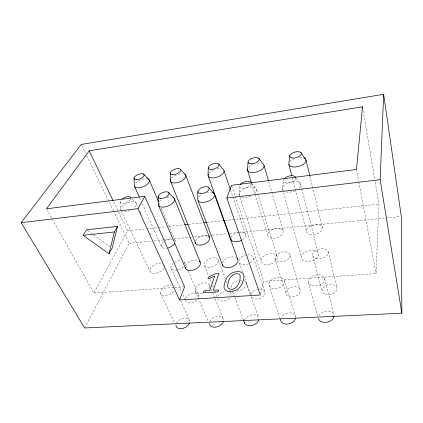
<?xml version="1.0" encoding="UTF-8"?>
<svg xmlns="http://www.w3.org/2000/svg" width="423" height="423" viewBox="0 0 423 423"><rect width="100%" height="100%" fill="white"/><g stroke="black" fill="none" stroke-linecap="round" stroke-linejoin="round"><path stroke-width="0.32" stroke-dasharray="2.12 1.59" d="M260.61 293.779L263.656 281.358L376.021 273.623L378.913 204.082L374.863 180.098M239.603 186.395L239.111 194.464L261.065 261.086M282.649 187.881L283.542 180.002M84.626 327.973L129.174 243.315L113.671 211.347M46.773 209.385L93.869 293.039L127.598 230.858L113.385 201.216M127.598 230.858L145.972 228.901M146.628 228.832L157.784 227.643M158.44 227.574L166.313 226.733M168.941 226.453L184.031 224.846M188.626 224.359L203.061 222.821M206.995 222.398L223.402 220.653M224.713 220.51L378.913 204.082M129.174 243.315L151.524 241.11M154.152 240.851L162.696 240.01M163.352 239.941L188.991 237.414M189.647 237.351L191.619 237.155M194.247 236.896L208.053 235.537M208.708 235.474L227.114 233.655M229.742 233.396L237.631 232.618M238.286 232.555L399.989 216.613M93.869 293.039L174.065 287.518M174.72 287.476L184.581 286.799M87.635 230.561L92.96 234.395M93.488 234.776L109.991 246.651M132.214 198.958L135.836 202.517M251.838 183.413L256.074 188.647M296.396 178.31L300.039 183.233M81.808 145.639L85.541 153.332M86.689 155.701L113.385 210.754M121.078 210.49L149.985 271.259M160.502 293.377L174.757 323.341M136.455 203.384L138.083 206.979M139.987 211.172L141.89 215.365M150.043 233.337L150.583 234.538M180.542 300.573L189.546 320.433M139.606 197.726L141.219 201.337M142.292 203.749L161.39 246.477A7.482 4.061 -23.3 0 0 166.149 248.317M171.135 268.277L181.636 291.775M182.985 294.783L185.676 300.811M195.241 291.093L208.386 321.76M159.164 203.14L160.195 205.562M161.226 207.979L175.17 240.645M184.518 262.556L187.881 270.429M188.14 271.037L198.477 295.265M209.496 284.928L210.236 286.741M211.22 289.163L214.91 298.236M215.159 298.844L223.281 318.81M204.505 265.581L208.65 275.87M209.871 278.894L211.579 283.135M212.558 285.551L213.287 287.37M214.752 291.003L217.433 297.66M218.099 259.748L225.322 278.614M226.252 281.046L227.421 284.087M229.747 290.173L230.45 291.997M232.666 291.785L234.543 296.713M234.776 297.327L243.437 320.116M239.27 262.778L242.596 272.068M244.811 278.265L250.575 294.371M245.99 282.411L250.871 296.047M251.093 296.666L258.416 317.113M230.588 190.218L232.687 196.425M232.893 197.044L245.678 234.902M253.462 257.951L265.047 292.251M231.719 185.946L235.056 195.923M235.267 196.547L263.656 281.358M268.917 284.928L280.142 318.995M251.6 183.228L254.916 193.882M255.106 194.511L267.77 235.241M275.061 258.696L285.9 293.551M256.55 189.779L277.224 257.004A8.36 5.113 -17.4 0 1 265.871 264.539A8.36 5.113 -17.4 0 1 264.359 255.762A8.36 5.113 -17.4 0 1 277.224 257.004M284.621 281.057A8.106 5.235 -17.2 0 1 273.66 288.528A8.106 5.235 -17.2 0 1 272.058 279.566A8.106 5.235 -17.2 0 1 284.621 281.057L295.571 316.658A7.736 5.383 -16.8 0 0 289.115 312.898A7.736 5.383 -16.8 0 0 281.131 317.345M268.653 181.34L283.167 231.27A7.963 4.621 -16.7 0 1 272.407 238.26A7.963 4.621 -16.7 0 1 270.857 230.387A7.963 4.621 -16.7 0 1 283.167 231.27M290.041 254.921A7.736 4.743 -16.4 0 1 279.635 261.858A7.736 4.743 -16.4 0 1 278.006 253.789A7.736 4.743 -16.4 0 1 290.041 254.921L300.251 290.051A7.392 4.896 -15.9 0 1 290.368 296.909A7.392 4.896 -15.9 0 1 288.634 288.592A7.392 4.896 -15.9 0 1 300.251 290.051M282.606 189.197L301.625 257.813M308.415 282.3L317.742 315.96M292.383 177.909L295.233 188.764M295.402 189.404L306.464 231.55M312.782 255.624L322.157 291.341M300.674 184.37L301.647 188.182M301.805 188.822L318.323 253.626M324.621 278.329L333.927 314.839M309.832 175.794L322.342 227.479M328.211 251.754L336.925 287.762M356.489 169.454L358.672 181.102M358.794 181.747L376.021 273.623M363.161 110.731L374.757 179.447M120.232 202.141L120.793 209.893A8.486 4.024 -23.8 0 1 131.463 201.734A8.486 4.024 -23.8 0 1 133.7 208.338M244.283 280.851A7.921 5.013 -20.3 0 1 245.076 287.212A7.921 5.013 -20.3 0 1 235.886 291.035M233.158 290.315A7.921 5.013 -20.3 0 1 232.343 289.76M231.148 287.444A7.921 5.013 -20.3 0 1 238.334 280.502M240.301 280.185A7.921 5.013 -20.3 0 1 242.168 280.232M247.587 254.91A7.551 4.558 -19.1 0 1 253.34 257.396A7.551 4.558 -19.1 0 1 250.268 262.9M248.544 263.815A7.551 4.558 -19.1 0 1 238.921 261.641M239.064 260.383A7.551 4.558 -19.1 0 1 245.71 255.233M202.411 293.081A7.767 4.79 -23 0 1 195.188 288.698A7.767 4.79 -23 0 1 205.647 282.733A7.767 4.79 -23 0 1 208.105 289.84M206.138 291.468A7.767 4.79 -23 0 1 205.266 291.981M183.868 261.663A7.281 4.182 -23.6 0 1 184.719 263.651M183.386 266.548A7.281 4.182 -23.6 0 1 178.231 269.768M177.628 269.937A7.281 4.182 -23.6 0 1 171.405 268.785A7.281 4.182 -23.6 0 1 173.155 263.508M174.604 262.44A7.281 4.182 -23.6 0 1 180.901 260.647M173.62 291.267A7.646 4.563 -25.2 0 1 163.717 295.587A7.646 4.563 -25.2 0 1 161.454 289.522A7.646 4.563 -25.2 0 1 171.363 285.213M176.465 323.198A7.318 4.722 -26 0 1 184.798 318.085A7.318 4.722 -26 0 1 189.641 322.58M185.739 298.427A6.98 4.341 -24.1 0 1 193.866 293.208A6.98 4.341 -24.1 0 1 198.477 297.639M196.748 300.145A6.98 4.341 -24.1 0 1 189.493 302.953A6.98 4.341 -24.1 0 1 185.48 299.669M230.165 292.267A7.091 4.531 -21.8 0 1 231.069 295.629M229.435 298.173A7.091 4.531 -21.8 0 1 222.049 301.039A7.091 4.531 -21.8 0 1 217.644 297.713M217.829 296.444A7.091 4.531 -21.8 0 1 224.185 291.415M259.304 288.983A7.228 4.716 -19 0 1 265.078 292.721A7.228 4.716 -19 0 1 259.214 298.596A7.228 4.716 -19 0 1 251.458 296.846M251.199 294.387A7.228 4.716 -19 0 1 257.491 289.269M209.797 321.639A7.424 4.944 -23.5 0 1 217.554 316.478A7.424 4.944 -23.5 0 1 223.582 320.074M318.852 315.558A7.952 5.584 -12.7 0 1 327.582 311.005A7.952 5.584 -12.7 0 1 334.054 315.812M244.52 320.01A7.561 5.166 -20.4 0 1 252.272 314.749A7.561 5.166 -20.4 0 1 258.823 318.403M174.525 239.778A7.482 4.061 -23.3 0 1 175.043 242.908M161.401 246.498A7.482 4.061 -23.3 0 1 163.558 241.776M165.06 240.708A7.482 4.061 -23.3 0 1 172.045 238.873M135.762 182.995A8.037 3.654 -22.6 0 1 147.204 178.792M164.447 265.089A7.868 4.442 -24.8 0 1 164.605 266.273M164.034 268.05A7.868 4.442 -24.8 0 1 153.406 273.395A7.868 4.442 -24.8 0 1 151.534 266.881A7.868 4.442 -24.8 0 1 162.707 263.429M129.924 210.506A8.486 4.024 -23.8 0 1 122.448 211.4M130.543 199.312A5.732 2.66 -23.7 0 1 123.611 203.262A5.732 2.66 -23.7 0 1 120.539 200.576M195.521 240.941A7.609 4.246 -21.4 0 1 201.538 236.15A7.609 4.246 -21.4 0 1 208.745 236.425M171.595 178.12A8.19 3.833 -21.1 0 1 177.38 174.567M178.384 174.255A8.19 3.833 -21.1 0 1 182.202 173.726M185.591 265.856A8 4.669 -22.7 0 1 198.26 260.436M159.645 201.649A8.64 4.241 -22.1 0 1 162.295 199.46M166.836 197.483A8.64 4.241 -22.1 0 1 170.829 196.986M289.792 161.671A8.867 4.373 -15.2 0 1 294.112 158.747M299.584 157.435A8.867 4.373 -15.2 0 1 304.206 158.065M283.183 190.361A9.348 4.896 -15.5 0 1 292.906 181.615A9.348 4.896 -15.5 0 1 298.897 188.468M295.117 190.815A9.348 4.896 -15.5 0 1 286.006 191.905M295.725 178.464A6.319 3.247 -15.6 0 1 288 182.805A6.319 3.247 -15.6 0 1 283.981 179.082M248.676 167.27A8.597 4.198 -17.3 0 1 253.033 164.399M257.269 163.236A8.597 4.198 -17.3 0 1 261.123 163.283M239.534 195.611A9.063 4.685 -18 0 1 249.549 187.019A9.063 4.685 -18 0 1 254.466 193.813M250.675 196.113A9.063 4.685 -18 0 1 242.025 197.144M251.288 184.074A6.123 3.104 -18 0 1 244.341 188.256A6.123 3.104 -18 0 1 239.719 185.533M239.725 232.031A7.767 4.436 -19.2 0 1 245.493 234.178A7.767 4.436 -19.2 0 1 242.86 239.444M231.074 237.118A7.767 4.436 -19.2 0 1 237.795 232.38M209.084 173.023A8.375 4.013 -19.3 0 1 213.832 169.792M216.914 168.835A8.375 4.013 -19.3 0 1 221.557 168.729M222.524 262.847A8.159 4.891 -20.3 0 1 228.468 257.686A8.159 4.891 -20.3 0 1 236.335 257.744M198.863 196.843A8.83 4.463 -20.2 0 1 201.448 194.617M206.609 192.46A8.83 4.463 -20.2 0 1 211.458 192.211M207.952 267.548A7.403 4.373 -21.5 0 0 218.39 260.859A7.403 4.373 -21.5 0 0 207.619 259.706A7.403 4.373 -21.5 0 0 207.952 267.548M316.023 258.485A7.958 4.917 -13.4 0 0 328.301 253.049A7.958 4.917 -13.4 0 0 317.208 249.686A7.958 4.917 -13.4 0 0 316.023 258.485M311.793 285.541A8.344 5.446 -13.7 0 0 324.705 279.767A8.344 5.446 -13.7 0 0 313.099 275.817A8.344 5.446 -13.7 0 0 311.793 285.541M325.319 294.35A7.603 5.065 -12.5 0 0 337.031 289.094A7.603 5.065 -12.5 0 0 326.307 285.361A7.603 5.065 -12.5 0 0 325.319 294.35M309.752 234.3A8.196 4.796 -14 0 0 322.416 228.748A8.196 4.796 -14 0 0 311.074 225.655A8.196 4.796 -14 0 0 309.752 234.3M305.057 260.938A8.608 5.325 -14.3 0 0 318.392 255.032A8.608 5.325 -14.3 0 0 306.522 251.357A8.608 5.325 -14.3 0 0 305.057 260.938"/><path stroke-width="0.63" d="M197.848 191.645L197.737 199.466A8.83 4.463 -20.2 0 0 209.121 200.846A8.83 4.463 -20.2 0 0 212.51 192.491M208.068 175.381L208.259 167.762M401.85 313.194L380.14 179.685L383.65 94.287L81.232 144.454L21.15 222.672L84.626 327.973L401.85 313.194L401.305 216.481L383.65 94.287M248.047 162.221L247.508 170.072L251.6 183.228M362.506 106.839L356.489 169.454L231.508 185.322L226.828 198.043L260.304 295.021L179.516 299.949L138.02 208.676L144.761 196.33L46.451 208.814L89.221 150.815L362.506 106.839L362.723 108.14M289.792 155.632L288.883 163.326A8.867 4.373 -15.2 0 0 299.695 166.096A8.867 4.373 -15.2 0 0 304.206 158.065M108.997 253.811L114.363 231.968L117.531 226.39L86.572 229.795L83.125 235.304L108.997 253.811L112.116 248.185L117.531 226.39M179.516 299.949L184.581 286.799L144.761 196.33M21.15 222.672L138.02 208.676M226.828 198.043L380.14 179.685M83.125 235.304L114.363 231.968M184.687 224.777L187.965 224.428M203.717 222.747L206.339 222.472M223.402 220.653L224.713 220.51M143.683 174.117L148.732 179.394M168.481 192.322L173.684 197.832M180.621 169.491L185.708 175.185L209.496 237.298M209.01 187.812L214.255 193.797L237.61 259.013M218.85 164.119L223.746 169.988A8.375 4.013 -19.3 0 1 216.275 177.369A8.375 4.013 -19.3 0 1 208.312 174.234M258.908 158.488L263.587 164.547A8.597 4.198 -17.3 0 1 256.449 172.034A8.597 4.198 -17.3 0 1 247.645 168.909M300.927 152.581L305.358 158.837M89.221 150.815L113.1 200.624M134.493 186.294L139.336 197.123M158.488 205.356L185.517 268.415M149.351 180.156L158.387 201.327M174.429 198.704L200.222 262.117M170.596 181.451L195.5 243.246M198.017 200.602L222.657 265.448M243.437 320.116L244.605 323.198M208.37 176.386L231.08 239.878M224.09 170.977L230.376 189.599M264.058 165.541L268.468 180.711M288.867 164.499L291.881 175.994M305.972 159.841L309.832 175.794M134.006 178.104L134.419 185.306A8.037 3.654 -22.6 0 0 144.248 186.226A8.037 3.654 -22.6 0 0 147.648 178.897M158.096 196.642L158.329 204.235A8.64 4.241 -22.1 0 0 168.909 205.641A8.64 4.241 -22.1 0 0 172.912 197.404M170.289 173.049L170.411 180.457M189.499 323.045A7.318 4.722 -26 0 1 181.811 328.623A7.318 4.722 -26 0 1 175.979 325.023M223.402 321.464A7.424 4.944 -23.5 0 1 215.741 327.153A7.424 4.944 -23.5 0 1 209.411 323.489M334.033 316.309A7.952 5.584 -12.7 0 1 326.519 322.342A7.952 5.584 -12.7 0 1 318.45 318.498M258.728 319.814A7.561 5.166 -20.4 0 1 251.426 325.567A7.561 5.166 -20.4 0 1 244.304 322.347M295.571 318.101A7.736 5.383 -16.8 0 1 287.339 324.087A7.736 5.383 -16.8 0 1 280.518 319.28M174.836 243.32A7.482 4.061 -23.3 0 1 167.979 247.989M122.178 198.852A5.732 2.66 -23.7 0 1 130.813 197.758M208.745 236.425A7.609 4.246 -21.4 0 1 204.431 244.119A7.609 4.246 -21.4 0 1 195.267 242.157M184.967 174.424A8.19 3.833 -21.1 0 1 178.961 182.149A8.19 3.833 -21.1 0 1 170.755 179.32M199.46 261.134A8 4.669 -22.7 0 1 194.792 269.578A8 4.669 -22.7 0 1 185.295 267.199M284.795 178.173A6.319 3.247 -15.6 0 1 291.251 175.719A6.319 3.247 -15.6 0 1 295.725 177.591M240.222 184.624A6.123 3.104 -18 0 1 245.879 181.53A6.123 3.104 -18 0 1 251.072 182.461M241.903 240.058A7.767 4.436 -19.2 0 1 230.741 238.773M237.076 258.321A8.159 4.891 -20.3 0 1 232.185 266.739A8.159 4.891 -20.3 0 1 222.329 264.211M227.733 285.282C226.686 289.94 232.899 290.13 235.489 287.978C238.99 284.938 240.735 279.725 240.053 275.193L239.302 274.257C232.544 271.518 227.997 279.571 227.733 285.282M243.997 276.557C243.542 282.104 240.978 288.174 235.505 290.4C231.593 292.166 223.392 292.473 224.042 286.249C224.698 280.819 227.273 274.913 232.645 272.719C236.452 271.064 244.335 270.546 243.997 276.557M218.569 290.464L218.252 291.421L217.401 292.013L203.289 292.7C203.125 289.364 208.016 291.109 209.85 290.458L214.72 276.039L208.407 278.752L207.989 278.419L208.301 277.462L209.068 276.764L215.841 273.612L218.173 273.3L218.834 273.612L213.324 290.231L218.078 289.919L218.569 290.464M136.195 179.754A5.425 2.411 -22.5 0 0 144.164 175.27A5.425 2.411 -22.5 0 0 136.883 175.096A5.425 2.411 -22.5 0 0 136.195 179.754M160.64 198.561A5.837 2.808 -22.1 0 0 169.1 193.639A5.837 2.808 -22.1 0 0 161.047 193.295A5.837 2.808 -22.1 0 0 160.64 198.561M172.79 174.704A5.531 2.533 -21 0 0 180.764 170.141A5.531 2.533 -21 0 0 173.023 170.004A5.531 2.533 -21 0 0 172.79 174.704M292.055 157.948A5.991 2.892 -15.3 0 0 301.345 154.02A5.991 2.892 -15.3 0 0 293.287 152.581A5.991 2.892 -15.3 0 0 292.055 157.948M251.251 163.875A5.806 2.776 -17.4 0 0 259.22 159.148A5.806 2.776 -17.4 0 0 250.442 159.101A5.806 2.776 -17.4 0 0 251.251 163.875M200.761 193.57A5.964 2.956 -20.2 0 0 209.226 188.552A5.964 2.956 -20.2 0 0 200.624 188.246A5.964 2.956 -20.2 0 0 200.761 193.57M211.098 169.417A5.652 2.654 -19.3 0 0 219.077 164.774A5.652 2.654 -19.3 0 0 210.834 164.679A5.652 2.654 -19.3 0 0 211.098 169.417"/></g></svg>
